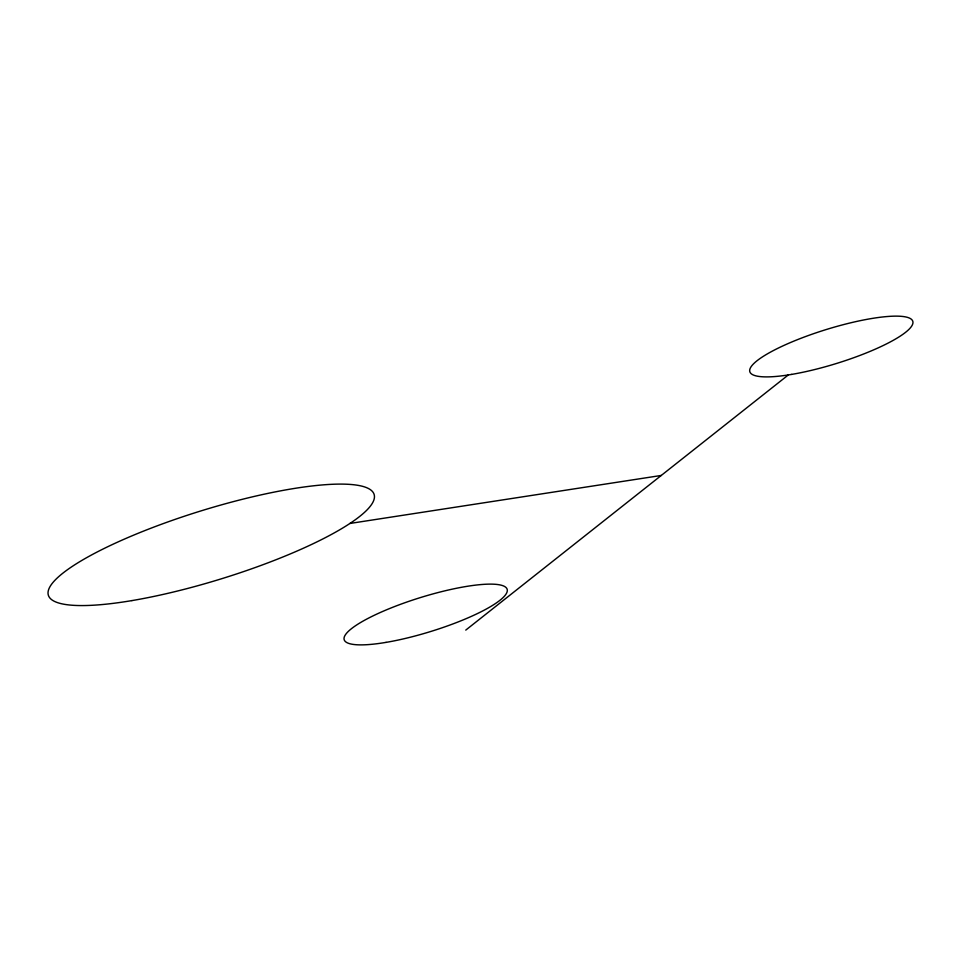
<?xml version="1.0" encoding="UTF-8"?>
<svg xmlns="http://www.w3.org/2000/svg" width="961" height="961" viewBox="0 0 961 961"><rect width="100%" height="100%" fill="white"/><g stroke="black" fill="none" stroke-linecap="round" stroke-linejoin="round"><path stroke-width="1.44" d="M465.761 630.104L788.332 374.934M349.924 523.457L661.264 475.455M131.885 600.601A170.493 35.449 -17.2 0 0 374.43 496.116A170.493 35.449 -17.2 0 0 127.405 537.788A170.493 35.449 -17.2 0 0 131.885 600.601M386.034 642.38A85.253 17.718 -17.2 0 0 507.3 590.138A85.253 17.718 -17.2 0 0 383.787 610.968A85.253 17.718 -17.2 0 0 386.034 642.38M791.684 374.394A85.253 17.718 -17.2 0 0 912.95 322.151A85.253 17.718 -17.2 0 0 789.437 342.981A85.253 17.718 -17.2 0 0 791.684 374.394"/></g></svg>
